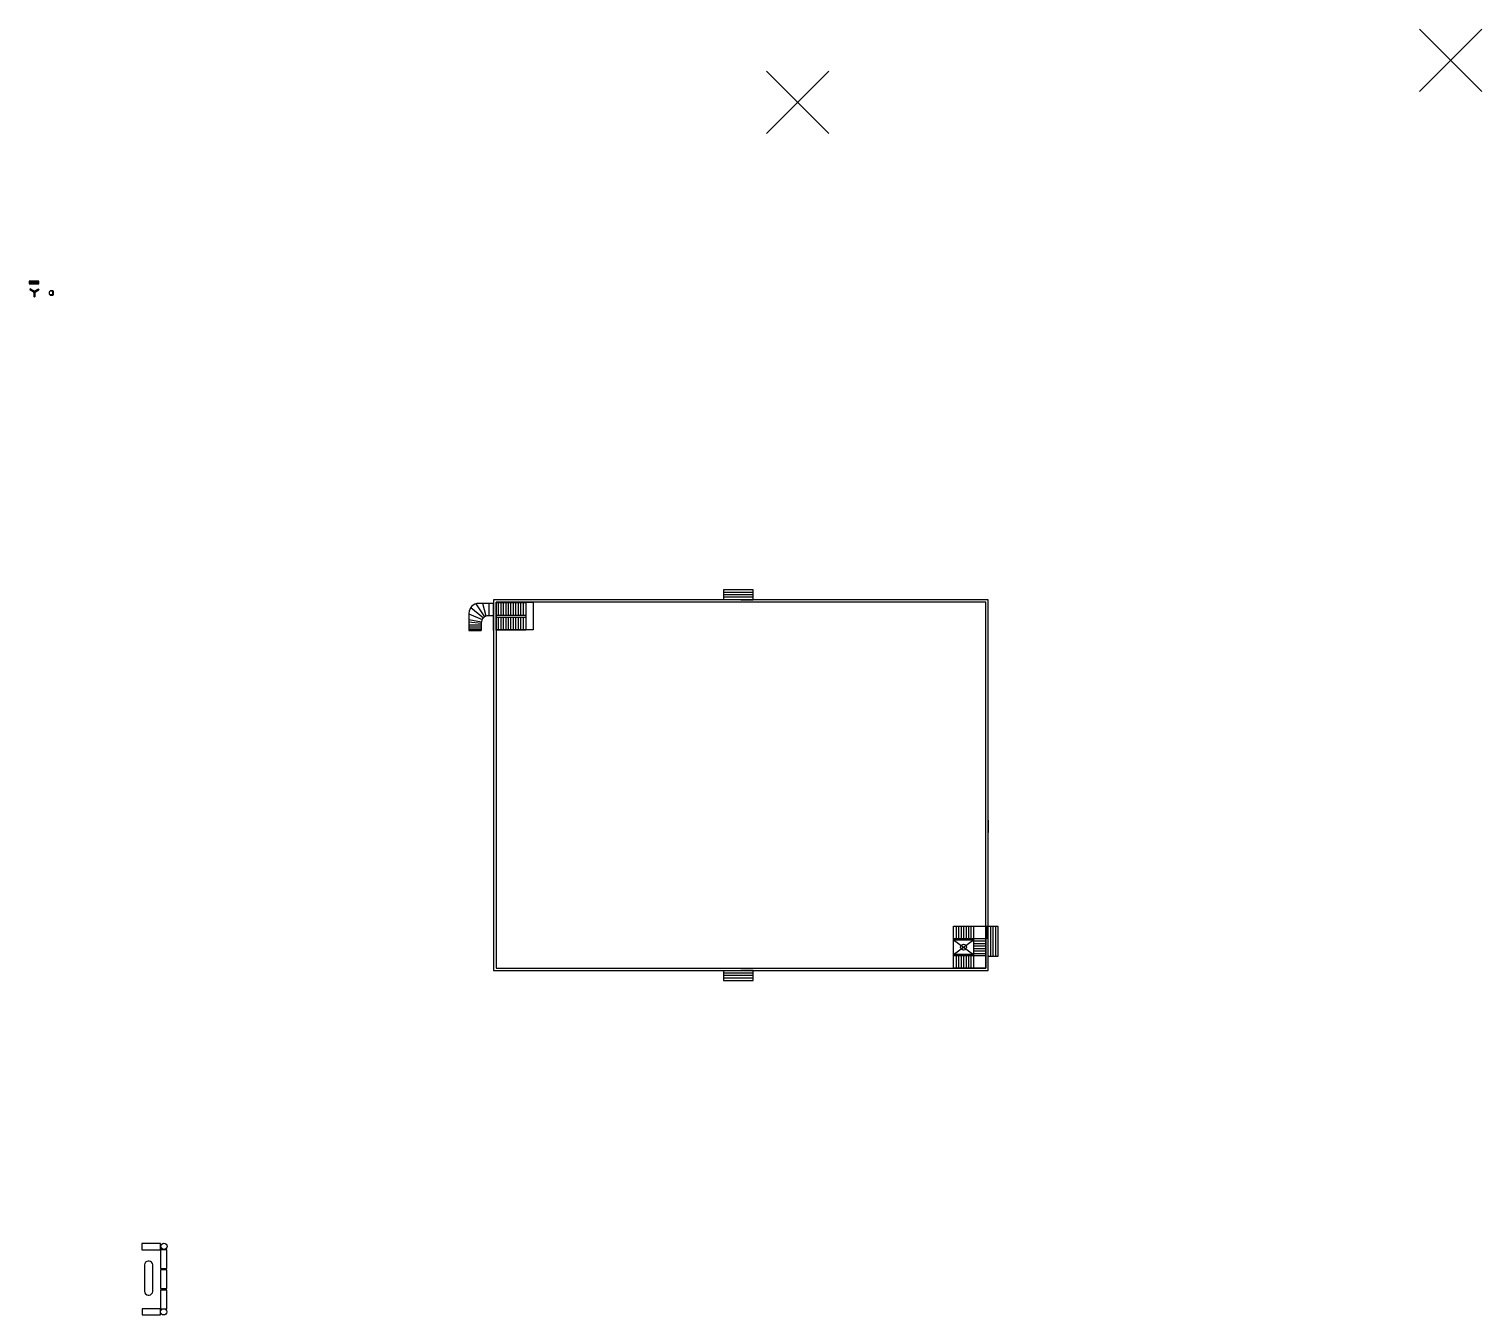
# Model space of a CAD drawing. Header units: feet. Extents: x 655 to 3246, y 42 to 1922.
# Drawn here: x 2661 to 3246, y 1404 to 1922 of the extents above; entities that cross this region are included whole.
import ezdxf

# ---------------------------------------------------------------- set-up
doc = ezdxf.new("R2010")
doc.units = ezdxf.units.FT
doc.header["$MEASUREMENT"] = 0
for name, color, linetype in [('Block origin', 7, 'Continuous'), ('fan', 150, 'Continuous'), ('furniture', 120, 'Continuous')]:
    doc.layers.add(name, color=color, linetype=linetype)

# ---------------------------------------------------------------- blocks, each defined once
blk = doc.blocks.new('*U61')
at = {"layer": 'fan'}
for p, q in [((0, 10), (-3, 10)), ((-3, 10), (-2, -10)), ((0, 10), (3, 10)), ((3, 10), (2, -10)), ((0, -10), (-2, -10)), ((0, -10), (2, -10))]:
    blk.add_line(p, q, dxfattribs=at)
blk = doc.blocks.new('*U62')
at = {"layer": 'fan', "color": 0, "linetype": 'ByBlock', "lineweight": -2, "transparency": 16777216}
for p, rotation in [((5427.4, 4874.1), 240), ((5451.7, 4874.1), 120)]:
    blk.add_blockref('*U61', p, dxfattribs=dict(at, rotation=rotation))
blk.add_blockref('*U61', (5439.6, 4853.1), dxfattribs=at)
blk = doc.blocks.new('fan')
at = {"layer": 'fan'}
blk.add_circle((5439.6, 4867.1), 4, dxfattribs=at)
blk.add_blockref('*U62', (0, 0), dxfattribs=at)

msp = doc.modelspace()

# ---------------------------------------------------------------- linework, layer by layer
for p, q in [((2952.82465, 1695.62339), (2940.87265, 1695.62339)), ((2940.87265, 1695.62339), (2940.87265, 1691.63939)), ((2952.82465, 1694.62739), (2940.87265, 1694.62739)), ((2952.82465, 1693.63139), (2940.87265, 1693.63139)), ((2952.82465, 1692.63539), (2940.87265, 1692.63539)), ((2947.84465, 1691.63939), (2952.82465, 1691.63939)), ((2952.82465, 1691.63939), (2952.82465, 1695.62339)), ((2838.28465, 1686.22631), (2838.28465, 1679.25431)), ((2838.28465, 1686.02812), (2843.64962, 1683.70941)), ((2839.02152, 1688.53464), (2844.13982, 1684.35515)), ((2841.03934, 1690.01591), (2844.58838, 1684.72392)), ((2848.24465, 1690.21031), (2842.26865, 1690.21031)), ((2845.2707, 1685.06436), (2843.84911, 1690.21031)), ((2846.24501, 1690.21031), (2846.25265, 1685.23031)), ((2848.24465, 1685.23031), (2848.24465, 1690.21031)), ((2848.24465, 1679.25431), (2848.24465, 1690.21031)), ((2849.24065, 1690.64339), (2864.18065, 1690.64339)), ((2849.24065, 1679.68739), (2849.24065, 1690.64339)), ((2849.24065, 1685.49746), (2861.19265, 1685.49746)), ((2850.23665, 1685.49746), (2850.23665, 1690.47746)), ((2851.23265, 1685.49746), (2851.23265, 1690.47746)), ((2852.22865, 1685.49746), (2852.22865, 1690.47746)), ((2853.22465, 1685.49746), (2853.22465, 1690.47746)), ((2854.22065, 1685.49746), (2854.22065, 1690.47746)), ((2855.21665, 1685.49746), (2855.21665, 1690.47746)), ((2856.21265, 1685.49746), (2856.21265, 1690.47746)), ((2857.20865, 1685.49746), (2857.20865, 1690.47746)), ((2858.20465, 1685.49746), (2858.20465, 1690.47746)), ((2859.20065, 1685.49746), (2859.20065, 1690.47746)), ((2860.19665, 1685.49746), (2860.19665, 1690.47746)), ((2861.19265, 1690.47746), (2861.19265, 1679.52146)), ((2864.18065, 1690.64339), (2864.18065, 1679.52146)), ((2838.28465, 1683.75194), (2843.31688, 1682.79853)), ((2838.28465, 1682.74031), (2843.26465, 1682.24231)), ((2838.28465, 1681.49783), (2843.26465, 1681.49783)), ((2838.28465, 1680.76936), (2843.26465, 1680.76936)), ((2838.28465, 1680.00409), (2843.26465, 1680.00409)), ((2838.28465, 1679.5724), (2843.26465, 1679.5724)), ((2843.26465, 1682.24231), (2843.26465, 1679.25431)), ((2848.24465, 1685.23031), (2846.25265, 1685.23031)), ((2861.19265, 1684.50146), (2849.24065, 1684.50146)), ((2864.18065, 1679.52146), (2849.24065, 1679.52146)), ((2850.23665, 1679.52146), (2850.23665, 1684.50146)), ((2851.23265, 1679.52146), (2851.23265, 1684.50146)), ((2852.22865, 1679.52146), (2852.22865, 1684.50146)), ((2853.22465, 1679.52146), (2853.22465, 1684.50146)), ((2854.22065, 1679.52146), (2854.22065, 1684.50146)), ((2855.21665, 1679.52146), (2855.21665, 1684.50146)), ((2856.21265, 1679.52146), (2856.21265, 1684.50146)), ((2857.20865, 1679.52146), (2857.20865, 1684.50146)), ((2858.20465, 1679.52146), (2858.20465, 1684.50146)), ((2859.20065, 1679.52146), (2859.20065, 1684.50146)), ((2860.19665, 1679.52146), (2860.19665, 1684.50146)), ((2838.28465, 1679.25431), (2843.26465, 1679.25431)), ((3047.44465, 1602.88634), (3047.44465, 1597.90634)), ((3033.50065, 1543.23539), (3033.50065, 1560.16739)), ((3033.50065, 1560.16739), (3046.44865, 1560.16739)), ((3034.49665, 1560.16739), (3034.49665, 1555.18739)), ((3035.49265, 1560.16739), (3035.49265, 1555.18739)), ((3036.48865, 1560.16739), (3036.48865, 1555.18739)), ((3037.48465, 1560.16739), (3037.48465, 1555.18739)), ((3038.48065, 1560.16739), (3038.48065, 1555.18739)), ((3039.47665, 1560.16739), (3039.47665, 1555.18739)), ((3040.47265, 1560.16739), (3040.47265, 1555.18739)), ((3041.46865, 1560.16739), (3041.46865, 1543.23539)), ((3046.44865, 1560.16739), (3046.44865, 1543.23539)), ((3051.42865, 1560.07517), (3047.44465, 1560.07517)), ((3048.44065, 1548.12317), (3048.44065, 1560.07517)), ((3049.43665, 1548.12317), (3049.43665, 1560.07517)), ((3050.43265, 1548.12317), (3050.43265, 1560.07517)), ((3051.42865, 1548.12317), (3051.42865, 1560.07517)), ((3033.50065, 1555.18739), (3046.44865, 1555.18739)), ((3033.50065, 1554.68939), (3041.46865, 1554.68939)), ((3033.50065, 1554.68939), (3041.46865, 1548.71339)), ((3033.50065, 1548.71339), (3041.46865, 1554.68939)), ((3041.46865, 1554.19139), (3046.44865, 1554.19139)), ((3041.46865, 1553.19539), (3046.44865, 1553.19539)), ((3041.46865, 1552.19939), (3046.44865, 1552.19939)), ((3041.46865, 1551.20339), (3046.44865, 1551.20339)), ((3041.46865, 1548.71339), (3033.50065, 1548.71339)), ((3046.44865, 1548.21539), (3033.50065, 1548.21539)), ((3034.49665, 1548.21539), (3034.49665, 1543.23539)), ((3035.49265, 1548.21539), (3035.49265, 1543.23539)), ((3036.48865, 1548.21539), (3036.48865, 1543.23539)), ((3037.48465, 1548.21539), (3037.48465, 1543.23539)), ((3038.48065, 1548.21539), (3038.48065, 1543.23539)), ((3039.47665, 1548.21539), (3039.47665, 1543.23539)), ((3040.47265, 1548.21539), (3040.47265, 1543.23539)), ((3041.46865, 1550.20739), (3046.44865, 1550.20739)), ((3041.46865, 1549.21139), (3046.44865, 1549.21139)), ((3041.46865, 1548.71339), (3041.46865, 1548.71339)), ((3047.44465, 1548.12317), (3051.42865, 1548.12317)), ((2940.87265, 1542.23939), (2940.87265, 1538.25539)), ((2952.82465, 1541.24339), (2940.87265, 1541.24339)), ((2952.82465, 1540.24739), (2940.87265, 1540.24739)), ((2952.82465, 1539.25139), (2940.87265, 1539.25139)), ((2952.82465, 1542.23939), (2947.84465, 1542.23939)), ((2952.82465, 1538.25539), (2952.82465, 1542.23939)), ((3046.44865, 1543.23539), (3033.50065, 1543.23539)), ((2940.87265, 1538.25539), (2952.82465, 1538.25539))]:
    msp.add_line(p, q)
for points in [[(2848.24465, 1542.23939), (3047.44465, 1542.23939), (3047.44465, 1691.63939), (2848.24465, 1691.63939)], [(2849.24065, 1543.23539), (3046.44865, 1543.23539), (3046.44865, 1690.64339), (2849.24065, 1690.64339)], [(2849.24065, 1690.64339), (2861.19265, 1690.64339), (2861.19265, 1690.47746), (2849.24065, 1690.47746)], [(2849.24065, 1685.49746), (2861.19265, 1685.49746), (2861.19265, 1685.33153), (2849.24065, 1685.33153)], [(2849.24065, 1684.66739), (2861.19265, 1684.66739), (2861.19265, 1684.50146), (2849.24065, 1684.50146)], [(2849.24065, 1679.52146), (2861.19265, 1679.52146), (2861.19265, 1679.35553), (2849.24065, 1679.35553)], [(3046.68393, 1560.16739), (3047.15447, 1560.16739), (3047.15447, 1557.68161), (3046.68393, 1557.68161)], [(3046.68393, 1557.68161), (3047.15447, 1557.68217), (3047.15447, 1555.20731), (3046.68393, 1555.20731)], [(2706.54893, 1429.77686), (2714.04893, 1429.77686), (2714.04893, 1432.27686), (2706.54893, 1432.27686)], [(2714.04893, 1429.77686), (2714.04893, 1422.27686), (2716.54893, 1422.27686), (2716.54893, 1429.77686)], [(2714.11455, 1421.67887), (2714.11455, 1414.17887), (2716.61455, 1414.17887), (2716.61455, 1421.67887)], [(2714.11455, 1413.52495), (2714.11455, 1406.02495), (2716.61455, 1406.02495), (2716.61455, 1413.52495)], [(2706.61455, 1403.52495), (2714.11455, 1403.52495), (2714.11455, 1406.02495), (2706.61455, 1406.02495)]]:
    msp.add_lwpolyline(points, close=True)
msp.add_lwpolyline([(2709.12958, 1411.53491), (2709.44259, 1411.53491, 0.414213562), (2710.94259, 1413.03491), (2710.94259, 1423.71186, 0.414213562), (2709.44259, 1425.21186), (2709.12958, 1425.21186, 0.414213562), (2707.62958, 1423.71186), (2707.62958, 1413.03491, 0.414213562)], format="xyb", close=True)
for centre, radius in [((3037.48465, 1551.70139), 1.20518), ((2715.44406, 1431.15653), 1.25), ((2715.36455, 1404.77495), 1.25)]:
    msp.add_circle(centre, radius)
for centre, radius in [((2842.26865, 1686.22631), 3.984), ((2846.25265, 1682.24231), 2.988)]:
    msp.add_arc(centre, radius, 90, 180)
at = {"layer": 'Block origin', "color": 1}
for p, q in [((3221.1686, 1896.47457), (3246.27596, 1921.58193)), ((3221.1686, 1921.58193), (3246.27596, 1896.47457)), ((2958.11, 1879.44057), (2983.21736, 1904.54793)), ((2958.11, 1904.54793), (2983.21736, 1879.44057))]:
    msp.add_line(p, q, dxfattribs=at)
at = {"layer": 'fan'}
for p, q in [((2665.10616, 1819.99006), (2661.12216, 1819.99006)), ((2661.12216, 1819.99006), (2661.12216, 1818.99406)), ((2661.38776, 1819.99006), (2661.38776, 1818.99406)), ((2661.38776, 1819.99006), (2661.38776, 1818.99406)), ((2661.65336, 1819.99006), (2661.65336, 1818.99406)), ((2661.91896, 1819.99006), (2661.91896, 1818.99406)), ((2662.18456, 1819.99006), (2662.18456, 1818.99406)), ((2662.45016, 1819.99006), (2662.45016, 1818.99406)), ((2662.71576, 1819.99006), (2662.71576, 1818.99406)), ((2662.98136, 1819.99006), (2662.98136, 1818.99406)), ((2663.24696, 1819.99006), (2663.24696, 1818.99406)), ((2663.51256, 1819.99006), (2663.51256, 1818.99406)), ((2663.77816, 1819.99006), (2663.77816, 1818.99406)), ((2664.04376, 1819.99006), (2664.04376, 1818.99406)), ((2664.30936, 1819.99006), (2664.30936, 1818.99406)), ((2664.57496, 1819.99006), (2664.57496, 1818.99406)), ((2664.84056, 1819.99006), (2664.84056, 1818.99406)), ((2665.10616, 1818.99406), (2665.10616, 1819.99006)), ((2661.12216, 1818.99406), (2665.10616, 1818.99406))]:
    msp.add_line(p, q, dxfattribs=at)
for points in [[(2661.37116, 1819.74106), (2664.85716, 1819.74106), (2664.85716, 1819.65806), (2661.37116, 1819.65806)], [(2661.37116, 1819.24306), (2664.85716, 1819.24306), (2664.85716, 1819.32606), (2661.37116, 1819.32606)]]:
    msp.add_lwpolyline(points, close=True, dxfattribs=at)
at = {"layer": 'furniture'}
for points in [[(2669.25096, 1815.61207), (2669.25096, 1814.90657)], [(2670.64536, 1815.98557), (2669.62446, 1815.98557)], [(2669.62446, 1814.53307), (2670.64536, 1814.53307)], [(2670.64536, 1815.98557), (2669.66596, 1815.98557)], [(2670.64536, 1814.53307), (2669.66596, 1814.53307)], [(2669.76556, 1816.18477), (2670.64536, 1816.18477)], [(2669.76556, 1814.33387), (2670.64536, 1814.33387)], [(2670.74496, 1815.88597), (2670.74496, 1814.63267)], [(2670.74496, 1814.63267), (2670.74496, 1815.88597)], [(2670.94416, 1814.63267), (2670.94416, 1815.88597)]]:
    msp.add_lwpolyline(points, dxfattribs=at)
for centre, radius, start, end in [((2669.62446, 1815.61207), 0.3735, 90, 180), ((2669.62446, 1814.90657), 0.3735, 180, 270), ((2669.76556, 1816.08517), 0.0996, 90, 270), ((2669.76556, 1814.43347), 0.0996, 90, 270), ((2670.50494, 1815.74555), 0.24002, 0, 90), ((2670.50494, 1814.77309), 0.24002, 270, 0), ((2670.64536, 1816.08517), 0.0996, 270, 90), ((2670.64536, 1814.43347), 0.0996, 270, 90), ((2670.84456, 1815.88597), 0.0996, 0, 180), ((2670.84456, 1814.63267), 0.0996, 180, 0)]:
    msp.add_arc(centre, radius, start, end, dxfattribs=at)

# ---------------------------------------------------------------- block references
at = {"layer": 'fan', "xscale": 0.083, "yscale": 0.083, "zscale": 0.083}
msp.add_blockref('fan', (2211.76797, 1411.76087), dxfattribs=at)

doc.saveas('drawing.dxf')
